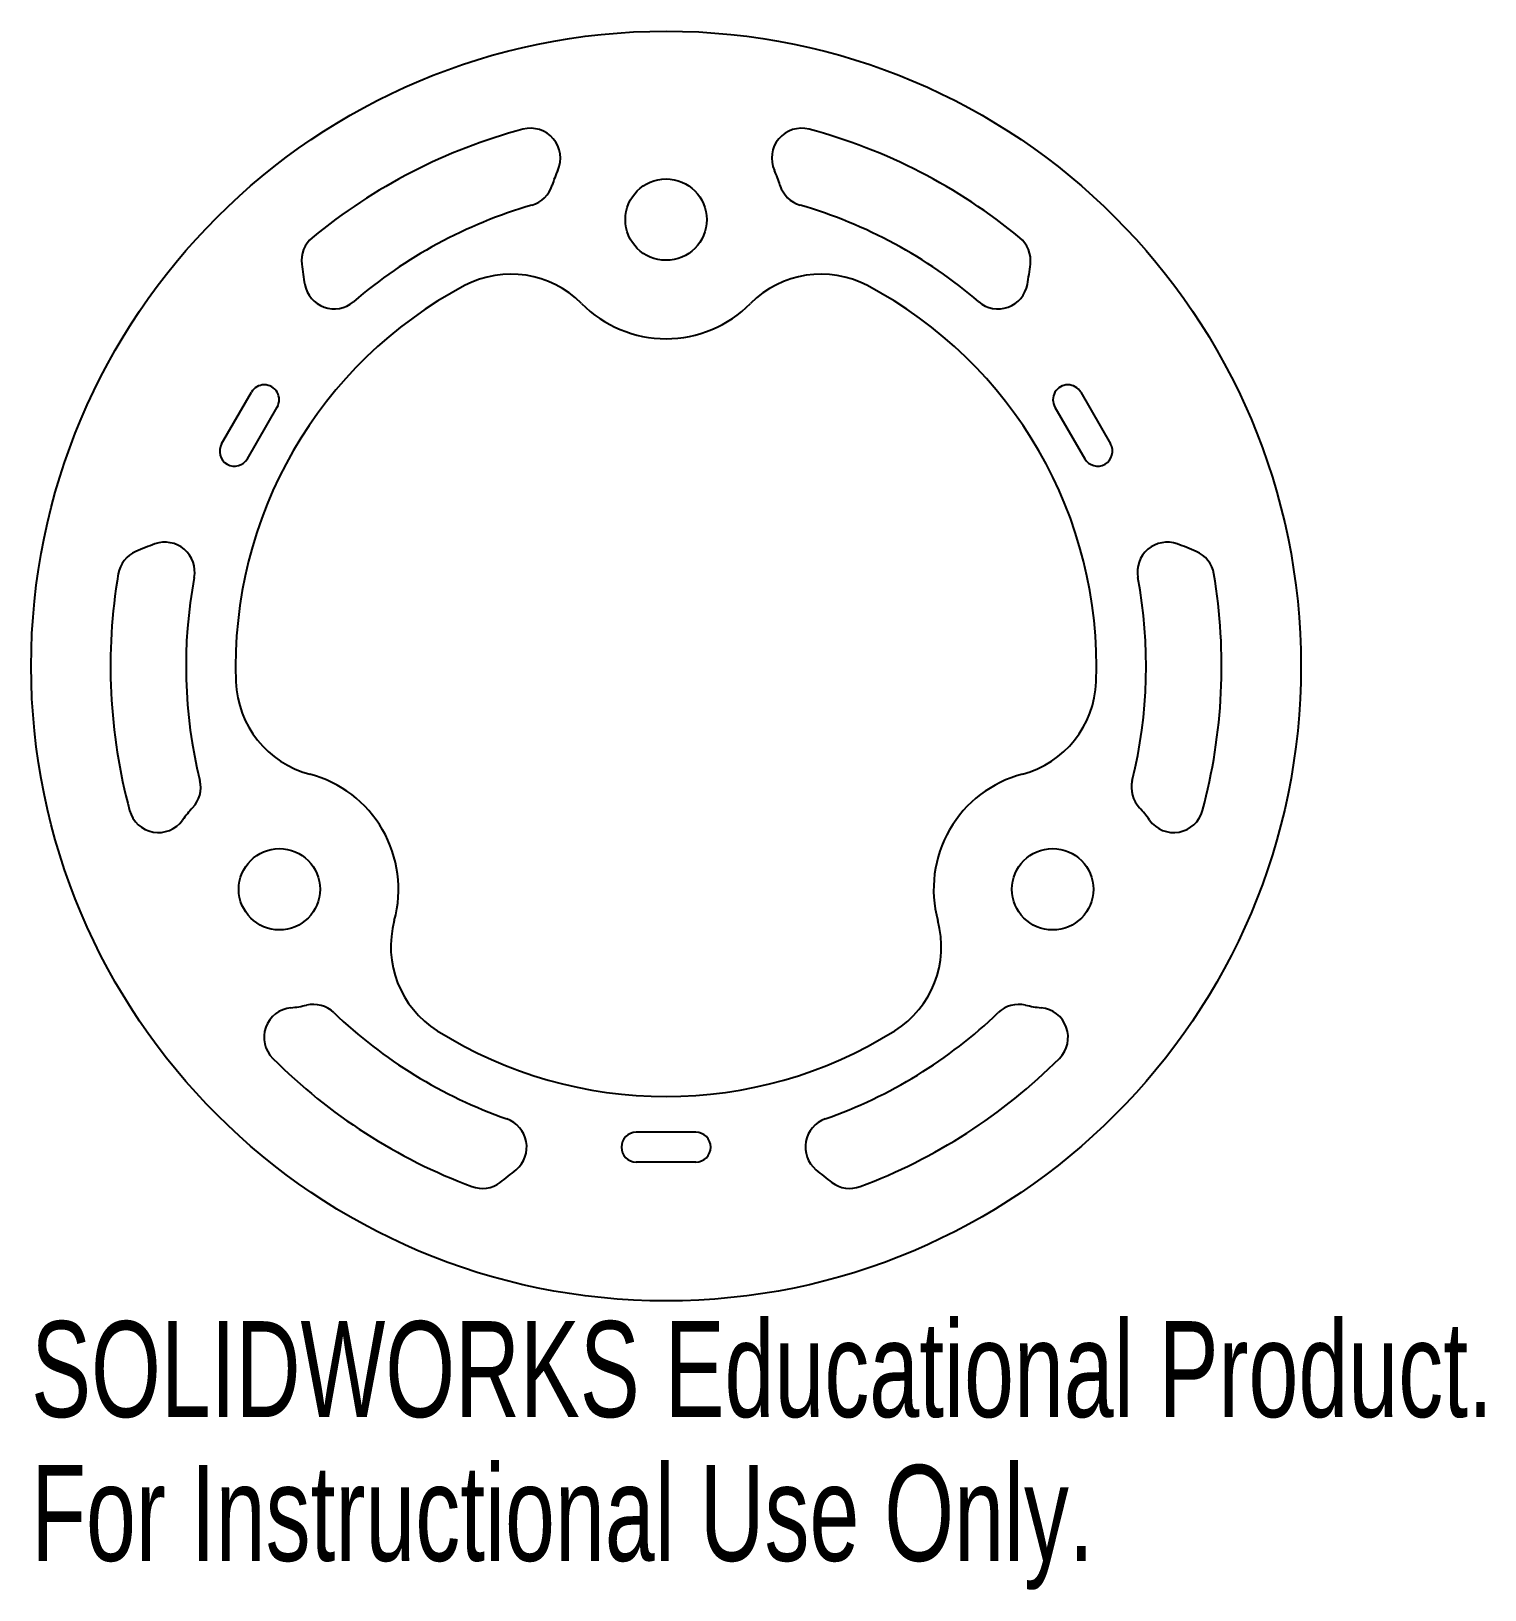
# Model space of a CAD drawing. Header units: millimetres. Extents: x -32 to 41.3, y -46.6 to 32.
import ezdxf

# ---------------------------------------------------------------- set-up
doc = ezdxf.new("R2010")
doc.units = ezdxf.units.MM
doc.styles.add('SLDTEXTSTYLE0', font='TXT', dxfattribs={"width": 0.7})

msp = doc.modelspace()

# ---------------------------------------------------------------- linework, layer by layer
at = {"color": 7, "linetype": 'Continuous', "lineweight": 25}
for p, q in [((-22.401, 11.201), (-20.901, 13.799)), ((20.901, 13.799), (22.401, 11.201)), ((-21.102, 10.451), (-19.602, 13.049)), ((19.602, 13.049), (21.102, 10.451)), ((1.5, -23.5), (-1.5, -23.5)), ((1.5, -25), (-1.5, -25))]:
    msp.add_line(p, q, dxfattribs=at)
for centre, radius in [((0, 0), 32), ((0, 22.5), 2.05), ((-19.486, -11.25), 2.05), ((19.486, -11.25), 2.05)]:
    msp.add_circle(centre, radius, dxfattribs=at)
for centre, radius, start, end in [((0, 0), 28, 104.92865, 129.55), ((-6.827, 25.606), 1.5, 335.53898, 104.92865), ((6.827, 25.606), 1.5, 75.07135, 204.46102), ((0, 0), 28, 50.45, 75.07135), ((0, 22.5), 6, 155.53898, 163.15672), ((0, 22.5), 6, 16.84328, 24.46102), ((-7.178, 24.673), 1.5, 286.2215, 343.15672), ((7.178, 24.673), 1.5, 196.84328, 253.7785), ((0, 0), 24.196, 106.2215, 130.63224), ((0, 0), 24.196, 49.36776, 73.7785), ((-16.874, 20.433), 1.5, 129.55, 186.98264), ((16.874, 20.433), 1.5, 353.01736, 50.45), ((0, 22.5), 18.5, 186.98264, 190.16103), ((-7.812, 14.756), 5, 44.7502, 117.89761), ((7.812, 14.756), 5, 62.10239, 135.2498), ((0, 22.5), 18.5, 349.83897, 353.01736), ((0, 0), 21.696, 117.89761, 182.10239), ((-16.733, 19.501), 1.5, 190.16103, 310.63224), ((0, 0), 21.696, 357.89761, 62.10239), ((16.733, 19.501), 1.5, 229.36776, 349.83897), ((0, 22.5), 6, 224.7502, 315.2498), ((-20.251, 13.424), 0.75, 330, 150), ((20.251, 13.424), 0.75, 30, 210), ((-21.751, 10.826), 0.75, 150, 330), ((21.751, 10.826), 0.75, 210, 30), ((-26.133, 4.397), 1.5, 113.01736, 170.45), ((-19.486, -11.25), 18.5, 109.83897, 113.01736), ((-25.255, 4.741), 1.5, 349.36776, 109.83897), ((25.255, 4.741), 1.5, 70.16103, 190.63224), ((19.486, -11.25), 18.5, 66.98264, 70.16103), ((26.133, 4.397), 1.5, 9.55, 66.98264), ((0, 0), 28, 170.45, 195.07135), ((0, 0), 24.196, 169.36776, 193.7785), ((0, 0), 24.196, 346.2215, 10.63224), ((0, 0), 28, 344.92865, 9.55), ((-16.685, -0.613), 5, 182.10239, 255.2498), ((16.685, -0.613), 5, 284.7502, 357.89761), ((-19.486, -11.25), 6, 344.7502, 75.2498), ((19.486, -11.25), 6, 104.7502, 195.2498), ((-24.957, -6.12), 1.5, 316.84328, 13.7785), ((24.957, -6.12), 1.5, 166.2215, 223.15672), ((-25.588, -6.891), 1.5, 195.07135, 324.46102), ((-19.486, -11.25), 6, 136.84328, 144.46102), ((19.486, -11.25), 6, 35.53898, 43.15672), ((25.588, -6.891), 1.5, 215.53898, 344.92865), ((-8.873, -14.143), 5, 164.7502, 237.89761), ((8.873, -14.143), 5, 302.10239, 15.2498), ((-18.762, -18.715), 1.5, 95.53898, 224.92865), ((-19.486, -11.25), 6, 275.53898, 283.15672), ((-17.778, -18.553), 1.5, 46.2215, 103.15672), ((17.778, -18.553), 1.5, 76.84328, 133.7785), ((19.486, -11.25), 6, 256.84328, 264.46102), ((18.762, -18.715), 1.5, 315.07135, 84.46102), ((0, 0), 24.196, 226.2215, 250.63224), ((0, 0), 24.196, 289.36776, 313.7785), ((0, 0), 21.696, 237.89761, 302.10239), ((0, 0), 28, 224.92865, 249.55), ((0, 0), 28, 290.45, 315.07135), ((-8.522, -24.242), 1.5, 310.16103, 70.63224), ((-1.5, -24.25), 0.75, 90, 270), ((1.5, -24.25), 0.75, 270, 90), ((8.522, -24.242), 1.5, 109.36776, 229.83897), ((-19.486, -11.25), 18.5, 306.98264, 310.16103), ((19.486, -11.25), 18.5, 229.83897, 233.01736), ((-9.259, -24.83), 1.5, 249.55, 306.98264), ((9.259, -24.83), 1.5, 233.01736, 290.45)]:
    msp.add_arc(centre, radius, start, end, dxfattribs=at)

# ---------------------------------------------------------------- texts
at = {"color": 7, "linetype": 'Continuous', "char_height": 4.83362, "attachment_point": 1, "style": 'SLDTEXTSTYLE0'}
for s, insert in [('SOLIDWORKS Educational Product.', (-32, -33.02)), ('For Instructional Use Only.', (-32, -40.27))]:
    msp.add_mtext(s, dxfattribs=dict(at, insert=insert))

doc.saveas('drawing.dxf')
